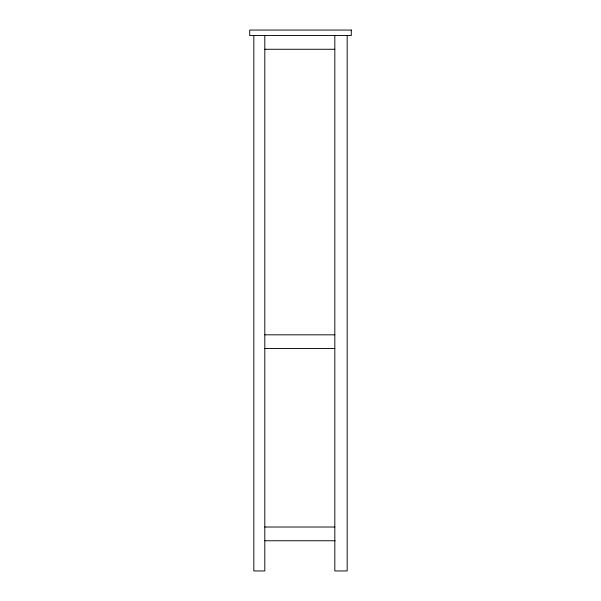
<?xml version="1.0" encoding="UTF-8"?>
<svg xmlns="http://www.w3.org/2000/svg" width="601" height="601" viewBox="0 0 601 601"><rect width="100%" height="100%" fill="white"/><g stroke="black" fill="none" stroke-linecap="round" stroke-linejoin="round"><path stroke-width="0.9" d="M264.808 49.267L334.825 49.267M264.808 334.825L334.825 334.825M264.808 348.55L334.825 348.55M264.808 527.017L334.825 527.017M264.808 540.75L335.125 540.75M347.175 35.542L347.175 570.95L334.825 570.95L334.825 35.542M264.808 35.542L264.808 570.95L253.825 570.95L253.825 35.542M351.292 30.05L249.708 30.05L249.708 35.542L351.292 35.542L351.292 30.05"/></g></svg>
